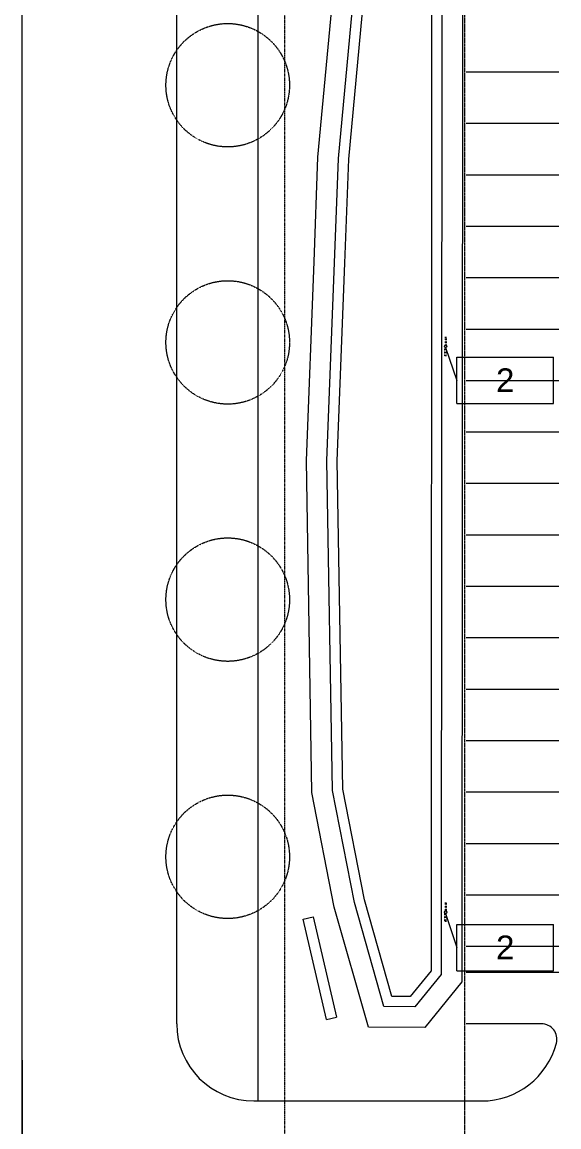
# Model space of a CAD drawing. Header units: inches. Extents: x 3 to 119514, y -26002 to 104775.
# Drawn here: x 20372 to 21623, y -23164 to -20586 of the extents above; entities that cross this region are included whole.
import ezdxf

# ---------------------------------------------------------------- set-up
doc = ezdxf.new("R2010")
doc.units = ezdxf.units.IN
doc.header["$MEASUREMENT"] = 0
for name, pattern in [('Center 1_4_', [0.53125, 0.25, -0.09375, 0.09375, -0.09375]), ('Dash', [0.25, 0.125, -0.125]), ('Hidden', [0.28125, 0.1875, -0.09375]), ('Hidden 1_8_', [0.1875, 0.125, -0.0625]), ('IMPORT-HIDDEN _6_', [0.1875, 0.125, -0.0625])]:
    doc.linetypes.add(name, pattern=pattern)
for name, color, linetype, lineweight in [('15xx-Jefferson-REHAB-pr5_dwg', 8, 'Continuous', 9), ('A-DETL', 90, 'Continuous', 9), ('A-DETL-HDLN', 90, 'Hidden 1_8_', 9), ('A-Exist-Wall', 7, 'Continuous', 9), ('A-PROP-SBCK', 71, 'Hidden', 15), ('BMP', 80, 'Continuous', 9), ('E-LITE-EQPM', 33, 'Continuous', 9), ('E-LITE-EQPM-HDLN', 30, 'Dash', 9), ('E-LITE-EQPM-IDEN', 33, 'Continuous', 9), ('EOP-EX', 125, 'Continuous', 9), ('EOP-PR', 4, 'Continuous', 9), ('PAINT', 190, 'Continuous', 9), ('PROP', 3, 'Center 1_4_', 9)]:
    doc.layers.add(name, color=color, linetype=linetype, lineweight=lineweight)
doc.styles.add('Arial_7', font='arial.ttf', dxfattribs={"height": 55.323728})

# ---------------------------------------------------------------- blocks, each defined once
blk = doc.blocks.new('Lighting-Street_Cooper_Navion-Lumark_4-6-LED-Squares - The Caretaker LED-964008-Site Lighting Plan')
at = {"layer": 'E-LITE-EQPM'}
blk.add_line((-1.7, -10.7), (1.6, -10.7), dxfattribs=at)
blk.add_circle((0, -32.4), 3, dxfattribs=at)
at = {"layer": 'E-LITE-EQPM-HDLN'}
for p, q in [((-1.5, -10.7), (-1.5, -29.9)), ((1.5, -10.7), (1.5, -29.9))]:
    blk.add_line(p, q, dxfattribs=at)
blk = doc.blocks.new('15xx-Jefferson-REHAB-pr5_dwg-1211969-Site Lighting Plan')
at = {"layer": 'A-Exist-Wall', "linetype": 'IMPORT-HIDDEN _6_'}
blk.add_line((14177.6, 9950.9), (14177.6, 8714.9), dxfattribs=at)
blk = doc.blocks.new('Lighting Fixture Tag - Boxed-976796-Site Lighting Plan')
at = {"layer": 'E-LITE-EQPM-IDEN'}
for p, q in [((-0.1875, 0.0937), (0.1875, 0.0937)), ((-0.1875, -0.0861), (-0.1875, 0.0937)), ((0.1875, -0.0861), (0.1875, 0.0937)), ((-0.1875, -0.0861), (0.1875, -0.0861))]:
    blk.add_line(p, q, dxfattribs=at)

msp = doc.modelspace()

# ---------------------------------------------------------------- linework, layer by layer
at = {"layer": 'A-DETL'}
for p, q in [((21027.33462, -22679.28837), (21050.7195, -22673.88955)), ((21081.32287, -22913.13719), (21027.33462, -22679.28837)), ((21050.7195, -22673.88955), (21104.70775, -22907.73836)), ((21081.32287, -22913.13719), (21104.70775, -22907.73836))]:
    msp.add_line(p, q, dxfattribs=at)
at = {"layer": 'A-DETL-HDLN'}
msp.add_line((20922.23523, -23103.08555), (20922.23523, -19729.08555), dxfattribs=at)
for centre in [(20851.1771, -20733.58429), (20851.1771, -21333.58429), (20851.1771, -21933.58429), (20851.1771, -22533.58429)]:
    msp.add_circle(centre, 144, dxfattribs=at)
at = {"layer": 'A-PROP-SBCK'}
msp.add_line((21404.23523, -23401.2537), (21404.23523, -19438.18055), dxfattribs=at)
at = {"layer": 'BMP'}
for p, q in [((21326.83374, -19946.55556), (21325.16208, -22799.51835)), ((21350.83466, -19944.98433), (21349.15708, -22808.06603)), ((21398.83651, -19941.84188), (21397.14707, -22825.16138)), ((21061.42918, -20901.45774), (21132.1001, -20142.43279)), ((21109.34681, -20904.5721), (21179.9835, -20145.91484)), ((21133.30563, -20906.12928), (21203.9252, -20147.65587)), ((21052.38834, -21145.92084), (21061.42918, -20901.45774)), ((21100.35412, -21147.73322), (21109.34681, -20904.5721)), ((21124.33702, -21148.6394), (21133.30563, -20906.12928)), ((21034.5292, -21608.7493), (21052.38834, -21145.92084)), ((21082.54446, -21609.27951), (21100.35412, -21147.73322)), ((21106.5521, -21609.54461), (21124.33702, -21148.6394)), ((21047.30238, -22383.5633), (21034.5292, -21608.7493)), ((21095.22571, -22378.51677), (21082.54446, -21609.27951)), ((21119.18737, -22375.9935), (21106.5521, -21609.54461)), ((21099.66364, -22650.98912), (21047.30238, -22383.5633)), ((21146.38458, -22639.80158), (21095.22571, -22378.51677)), ((21169.74504, -22634.20781), (21119.18737, -22375.9935)), ((21179.09456, -22930.68283), (21099.66364, -22650.98912)), ((21215.43626, -22882.94774), (21146.38458, -22639.80158)), ((21233.60711, -22859.08019), (21169.74504, -22634.20781)), ((21325.16208, -22799.51835), (21276.36223, -22859.39336)), ((21349.15708, -22808.06603), (21287.69496, -22883.47701)), ((21397.14707, -22825.16138), (21310.36042, -22931.64431)), ((21276.36223, -22859.39336), (21233.60711, -22859.08019)), ((21287.69496, -22883.47701), (21215.43626, -22882.94774)), ((21310.36042, -22931.64431), (21179.09456, -22930.68283))]:
    msp.add_line(p, q, dxfattribs=at)
at = {"layer": 'E-LITE-EQPM-IDEN'}
for p, q in [((21359.23523, -21345.81242), (21385.34638, -21422.09742)), ((21359.23523, -22665.81242), (21385.34638, -22745.23888))]:
    msp.add_line(p, q, dxfattribs=at)
at = {"layer": 'EOP-EX'}
for p, q in [((20372.23523, -26001.9315), (20372.23523, -19119.7815)), ((20732.23523, -22923.08555), (20732.23523, -19909.08555))]:
    msp.add_line(p, q, dxfattribs=at)
at = {"layer": 'EOP-PR'}
for p, q in [((21582.66263, -22923.08555), (21407.23523, -22923.08555)), ((20912.23523, -23103.08555), (21443.23523, -23103.08555))]:
    msp.add_line(p, q, dxfattribs=at)
for centre, radius, start, end in [((20912.23523, -22923.08555), 180, 180, 270), ((21582.66263, -22959.08555), 36, 345.52248781, 90), ((21443.23523, -22923.08555), 180, 270, 345.52248781)]:
    msp.add_arc(centre, radius, start, end, dxfattribs=at)
at = {"layer": 'PAINT'}
for p, q in [((21623.23523, -20703.08555), (21407.23523, -20703.08555)), ((21623.23523, -20823.08555), (21407.23523, -20823.08555)), ((21623.23523, -20943.08555), (21407.23523, -20943.08555)), ((21623.23523, -21063.08555), (21407.23523, -21063.08555)), ((21623.23523, -21183.08555), (21407.23523, -21183.08555)), ((21623.23523, -21303.08555), (21407.23523, -21303.08555)), ((21623.23523, -21423.08555), (21407.23523, -21423.08555)), ((21623.23523, -21543.08555), (21407.23523, -21543.08555)), ((21623.23523, -21663.08555), (21407.23523, -21663.08555)), ((21623.23523, -21783.08555), (21407.23523, -21783.08555)), ((21623.23523, -21903.08555), (21407.23523, -21903.08555)), ((21623.23523, -22023.08555), (21407.23523, -22023.08555)), ((21623.23523, -22143.08555), (21407.23523, -22143.08555)), ((21623.23523, -22263.08555), (21407.23523, -22263.08555)), ((21623.23523, -22383.08555), (21407.23523, -22383.08555)), ((21622.79576, -22503.08716), (21406.79576, -22503.08716)), ((21623.23523, -22623.08555), (21407.23523, -22623.08555)), ((21623.23523, -22743.08555), (21407.23523, -22743.08555)), ((21623.23523, -22803.08555), (21407.23523, -22803.08555))]:
    msp.add_line(p, q, dxfattribs=at)
at = {"layer": 'PROP'}
msp.add_line((20984.23523, -23518.18055), (20984.23523, -19119.7815), dxfattribs=at)

# ---------------------------------------------------------------- block references
at = {"layer": '15xx-Jefferson-REHAB-pr5_dwg', "color": 7}
msp.add_blockref('15xx-Jefferson-REHAB-pr5_dwg-1211969-Site Lighting Plan', (6194.17138, -32959.12678), dxfattribs=at)
at = {"layer": 'E-LITE-EQPM'}
for p in [(21359.283, -21310.36364), (21359.283, -22630.36364)]:
    msp.add_blockref('Lighting-Street_Cooper_Navion-Lumark_4-6-LED-Squares - The Caretaker LED-964008-Site Lighting Plan', p, dxfattribs=at)
at = {"layer": 'E-LITE-EQPM', "rotation": 180}
for p in [(21359.18745, -21375.24198), (21359.18745, -22695.24198)]:
    msp.add_blockref('Lighting-Street_Cooper_Navion-Lumark_4-6-LED-Squares - The Caretaker LED-964008-Site Lighting Plan', p, dxfattribs=at)
at = {"layer": 'E-LITE-EQPM-IDEN', "xscale": 599.9999999999994, "yscale": 599.9999999999994, "zscale": 599.9999999999994}
for p in [(21497.84638, -21424.38735), (21497.84638, -22747.52882)]:
    msp.add_blockref('Lighting Fixture Tag - Boxed-976796-Site Lighting Plan', p, dxfattribs=at)

# ---------------------------------------------------------------- texts
at = {"layer": 'E-LITE-EQPM-IDEN', "char_height": 55.32373, "width": 51.3, "attachment_point": 2, "line_spacing_factor": 0.938532, "style": 'Arial_7'}
for insert in [(21498.04757, -21394.07329), (21498.04757, -22717.21476)]:
    msp.add_mtext('2', dxfattribs=dict(at, insert=insert))

doc.saveas('drawing.dxf')
